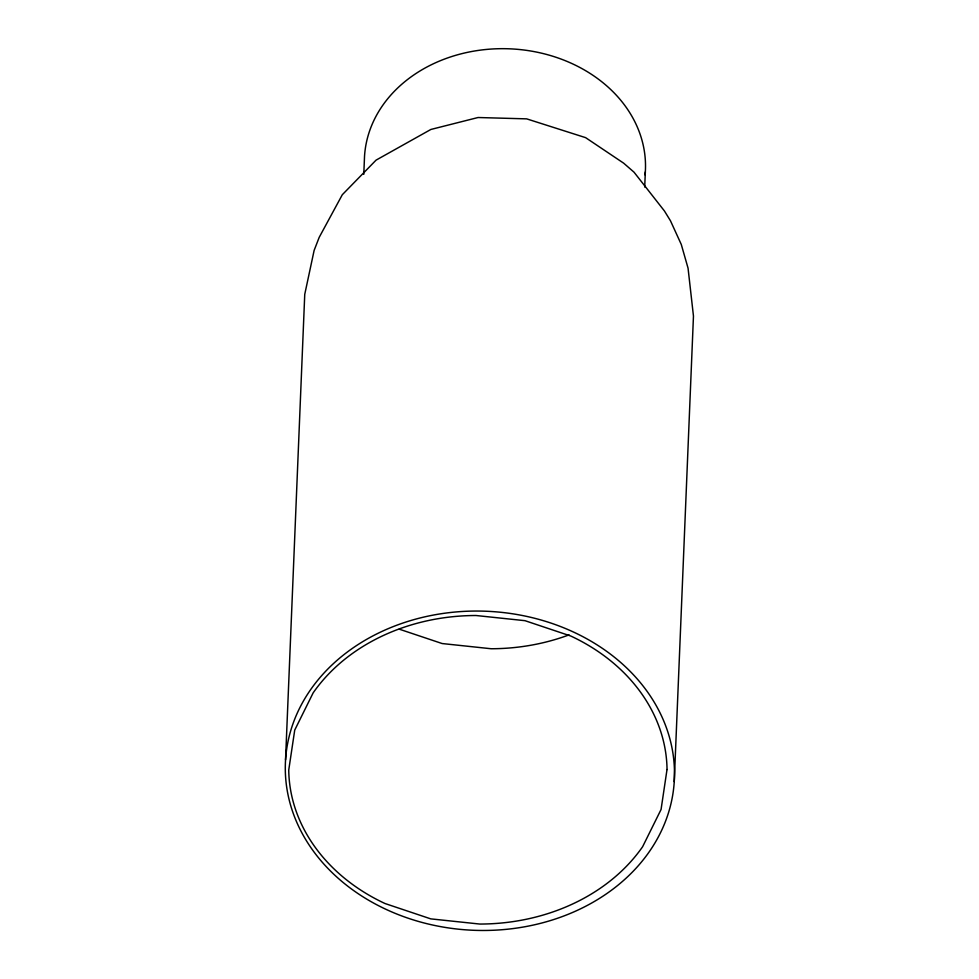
<?xml version="1.0" encoding="UTF-8"?>
<svg xmlns="http://www.w3.org/2000/svg" width="979" height="979" viewBox="0 0 979 979"><rect width="100%" height="100%" fill="white"/><g stroke="black" fill="none" stroke-linecap="round" stroke-linejoin="round"><path stroke-width="1.47" d="M285.538 759.851L304.75 294.324L314.124 250.428L319.203 237.334L342.307 194.723L376.058 160.14L430.87 129.461L478.058 117.517L526.665 118.863L585.613 137.647L623.647 163.163L634.025 172.182L664.447 210.999L670.468 220.777L681.274 244.432L688.053 268.16L693.462 316.082L674.25 781.621A194.65 159.638 2.4 0 1 374.015 903.287A194.65 159.638 2.4 0 1 391.441 627.306A194.65 159.638 2.4 0 1 674.225 781.621M363.784 174.335L364.531 156.187A140.621 115.326 2.4 0 1 514.048 49.06A140.621 115.326 2.4 0 1 645.088 174.923M644.708 187.062L645.332 171.937M667.017 769.531L661.07 809.474L642.628 846.713A191.125 156.75 2.4 0 1 479.808 924.054L430.797 918.877L384.992 903.519A186.157 152.675 2.4 0 1 288.744 770.032L294.728 730.089L313.158 692.851A191.125 156.75 2.4 0 1 475.99 615.51L525.001 620.686L570.794 636.032A186.157 152.675 2.4 0 1 667.042 769.531M399.212 629.154L442.153 643.546L491.164 648.747A191.125 156.75 2.4 0 0 569.08 634.869"/></g></svg>
